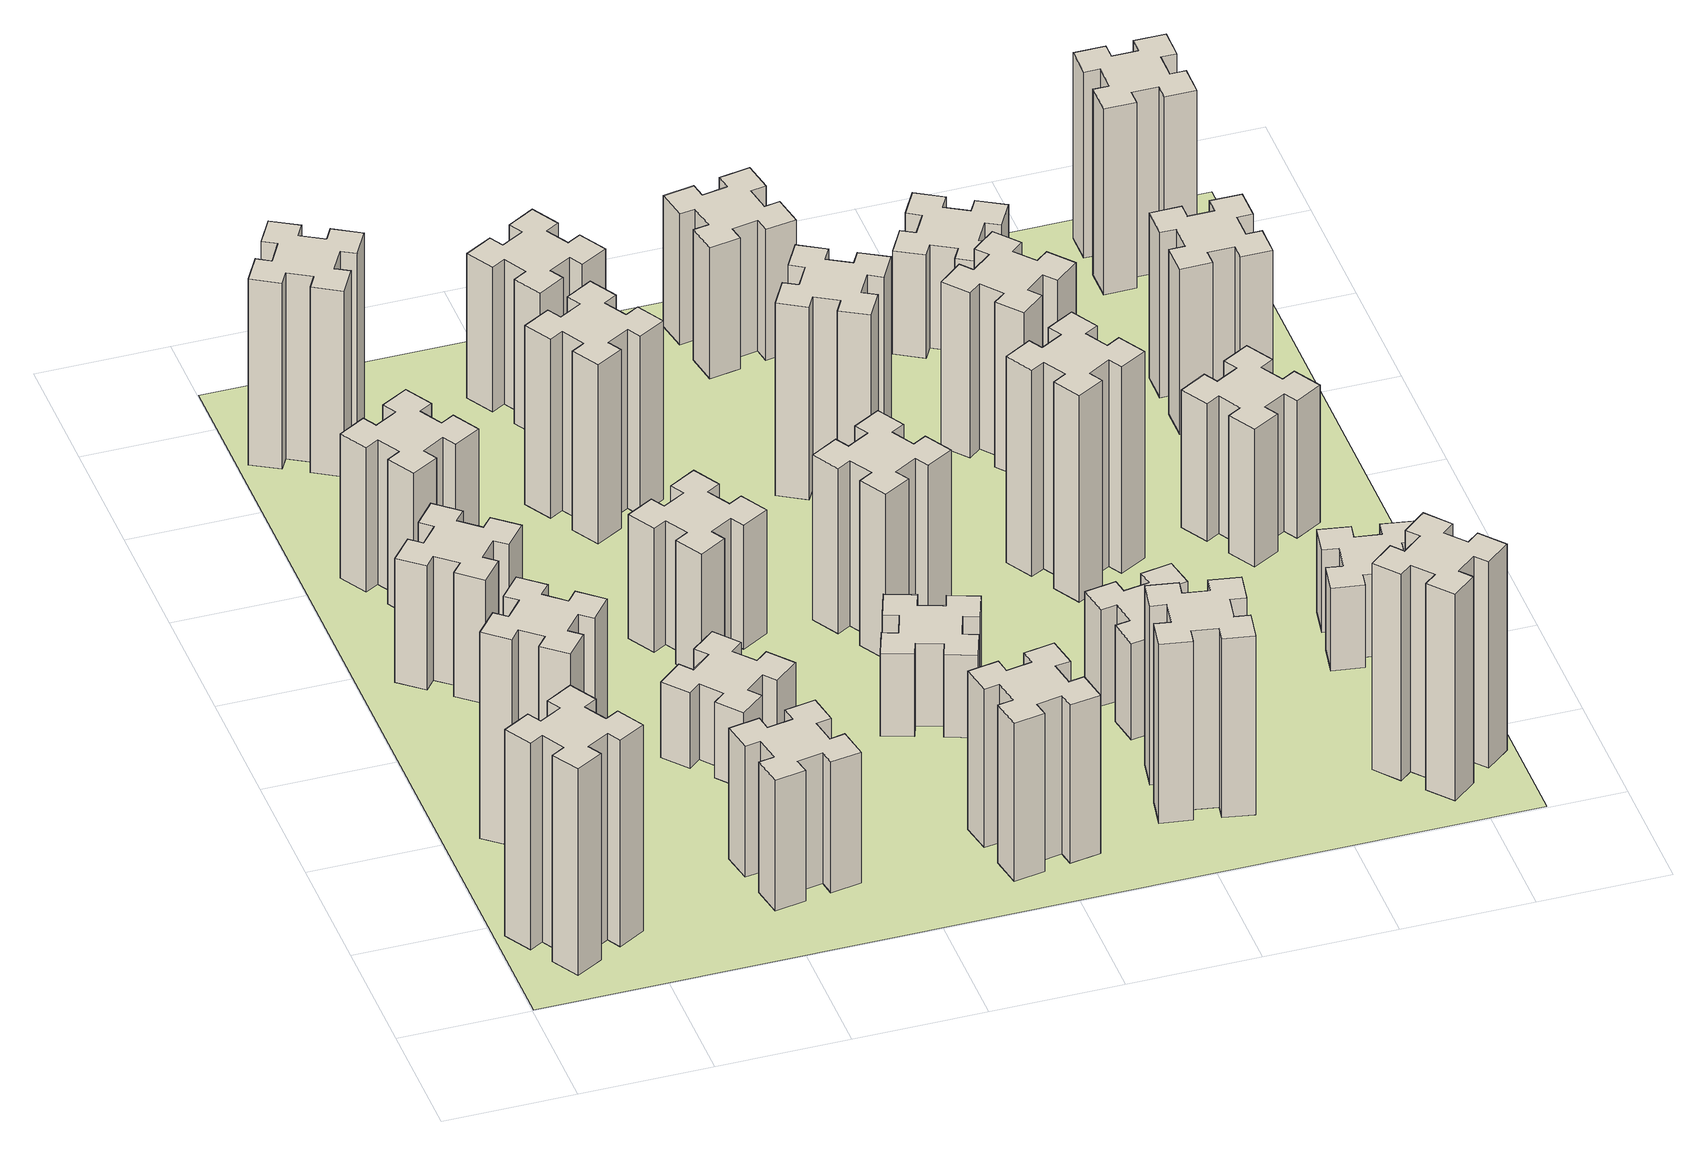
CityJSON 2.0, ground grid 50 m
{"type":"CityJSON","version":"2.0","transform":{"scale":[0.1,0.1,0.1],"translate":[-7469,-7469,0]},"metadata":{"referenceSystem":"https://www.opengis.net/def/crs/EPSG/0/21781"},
"CityObjects":{
"building1":{"type":"Building","attributes":{"class":"1000","function":"1000","usage":"1000","yearOfConstruction":2016,"roofType":"1000","measuredHeight":90,"storeysAboveGround":30,"storeysBelowGround":0},"geometry":[{"type":"Solid","lod":"1","boundaries":[[[[0,1,2,3,4,5,6,7,8,9,10,11,12,13,14,15,16,17,18,19]],[[17,16,20,21]],[[16,15,22,20]],[[15,14,23,22]],[[14,13,24,23]],[[13,12,25,24]],[[12,11,26,25]],[[11,10,27,26]],[[10,9,28,27]],[[9,8,29,28]],[[8,7,30,29]],[[7,6,31,30]],[[6,5,32,31]],[[5,4,33,32]],[[4,3,34,33]],[[3,2,35,34]],[[2,1,36,35]],[[1,0,37,36]],[[0,19,38,37]],[[19,18,39,38]],[[18,17,21,39]],[[24,25,26,27,28,29,30,31,32,33,34,35,36,37,38,39,21,20,22,23]]]]}]},
"building2":{"type":"Building","attributes":{"class":"1000","function":"1000","usage":"1000","yearOfConstruction":2016,"roofType":"1000","measuredHeight":90,"storeysAboveGround":30,"storeysBelowGround":0},"geometry":[{"type":"Solid","lod":"1","boundaries":[[[[40,41,42,43,44,45,46,47,48,49,50,51,52,53,54,55,56,57,58,59]],[[57,56,60,61]],[[56,55,62,60]],[[55,54,63,62]],[[54,53,64,63]],[[53,52,65,64]],[[52,51,66,65]],[[51,50,67,66]],[[50,49,68,67]],[[49,48,69,68]],[[48,47,70,69]],[[47,46,71,70]],[[46,45,72,71]],[[45,44,73,72]],[[44,43,74,73]],[[43,42,75,74]],[[42,41,76,75]],[[41,40,77,76]],[[40,59,78,77]],[[59,58,79,78]],[[58,57,61,79]],[[64,65,66,67,68,69,70,71,72,73,74,75,76,77,78,79,61,60,62,63]]]]}]},
"building3":{"type":"Building","attributes":{"class":"1000","function":"1000","usage":"1000","yearOfConstruction":2016,"roofType":"1000","measuredHeight":54,"storeysAboveGround":30,"storeysBelowGround":0},"geometry":[{"type":"Solid","lod":"1","boundaries":[[[[80,81,82,83,84,85,86,87,88,89,90,91,92,93,94,95,96,97,98,99]],[[97,96,100,101]],[[96,95,102,100]],[[95,94,103,102]],[[94,93,104,103]],[[93,92,105,104]],[[92,91,106,105]],[[91,90,107,106]],[[90,89,108,107]],[[89,88,109,108]],[[88,87,110,109]],[[87,86,111,110]],[[86,85,112,111]],[[85,84,113,112]],[[84,83,114,113]],[[83,82,115,114]],[[82,81,116,115]],[[81,80,117,116]],[[80,99,118,117]],[[99,98,119,118]],[[98,97,101,119]],[[104,105,106,107,108,109,110,111,112,113,114,115,116,117,118,119,101,100,102,103]]]]}]},
"building4":{"type":"Building","attributes":{"class":"1000","function":"1000","usage":"1000","yearOfConstruction":2016,"roofType":"1000","measuredHeight":63,"storeysAboveGround":30,"storeysBelowGround":0},"geometry":[{"type":"Solid","lod":"1","boundaries":[[[[120,121,122,123,124,125,126,127,128,129,130,131,132,133,134,135,136,137,138,139]],[[137,136,140,141]],[[136,135,142,140]],[[135,134,143,142]],[[134,133,144,143]],[[133,132,145,144]],[[132,131,146,145]],[[131,130,147,146]],[[130,129,148,147]],[[129,128,149,148]],[[128,127,150,149]],[[127,126,151,150]],[[126,125,152,151]],[[125,124,153,152]],[[124,123,154,153]],[[123,122,155,154]],[[122,121,156,155]],[[121,120,157,156]],[[120,139,158,157]],[[139,138,159,158]],[[138,137,141,159]],[[144,145,146,147,148,149,150,151,152,153,154,155,156,157,158,159,141,140,142,143]]]]}]},
"building5":{"type":"Building","attributes":{"class":"1000","function":"1000","usage":"1000","yearOfConstruction":2016,"roofType":"1000","measuredHeight":57,"storeysAboveGround":30,"storeysBelowGround":0},"geometry":[{"type":"Solid","lod":"1","boundaries":[[[[160,161,162,163,164,165,166,167,168,169,170,171,172,173,174,175,176,177,178,179]],[[177,176,180,181]],[[176,175,182,180]],[[175,174,183,182]],[[174,173,184,183]],[[173,172,185,184]],[[172,171,186,185]],[[171,170,187,186]],[[170,169,188,187]],[[169,168,189,188]],[[168,167,190,189]],[[167,166,191,190]],[[166,165,192,191]],[[165,164,193,192]],[[164,163,194,193]],[[163,162,195,194]],[[162,161,196,195]],[[161,160,197,196]],[[160,179,198,197]],[[179,178,199,198]],[[178,177,181,199]],[[184,185,186,187,188,189,190,191,192,193,194,195,196,197,198,199,181,180,182,183]]]]}]},
"building6":{"type":"Building","attributes":{"class":"1000","function":"1000","usage":"1000","yearOfConstruction":2016,"roofType":"1000","measuredHeight":81,"storeysAboveGround":30,"storeysBelowGround":0},"geometry":[{"type":"Solid","lod":"1","boundaries":[[[[200,201,202,203,204,205,206,207,208,209,210,211,212,213,214,215,216,217,218,219]],[[217,216,220,221]],[[216,215,222,220]],[[215,214,223,222]],[[214,213,224,223]],[[213,212,225,224]],[[212,211,226,225]],[[211,210,227,226]],[[210,209,228,227]],[[209,208,229,228]],[[208,207,230,229]],[[207,206,231,230]],[[206,205,232,231]],[[205,204,233,232]],[[204,203,234,233]],[[203,202,235,234]],[[202,201,236,235]],[[201,200,237,236]],[[200,219,238,237]],[[219,218,239,238]],[[218,217,221,239]],[[224,225,226,227,228,229,230,231,232,233,234,235,236,237,238,239,221,220,222,223]]]]}]},
"building7":{"type":"Building","attributes":{"class":"1000","function":"1000","usage":"1000","yearOfConstruction":2016,"roofType":"1000","measuredHeight":33,"storeysAboveGround":30,"storeysBelowGround":0},"geometry":[{"type":"Solid","lod":"1","boundaries":[[[[240,241,242,243,244,245,246,247,248,249,250,251,252,253,254,255,256,257,258,259]],[[257,256,260,261]],[[256,255,262,260]],[[255,254,263,262]],[[254,253,264,263]],[[253,252,265,264]],[[252,251,266,265]],[[251,250,267,266]],[[250,249,268,267]],[[249,248,269,268]],[[248,247,270,269]],[[247,246,271,270]],[[246,245,272,271]],[[245,244,273,272]],[[244,243,274,273]],[[243,242,275,274]],[[242,241,276,275]],[[241,240,277,276]],[[240,259,278,277]],[[259,258,279,278]],[[258,257,261,279]],[[264,265,266,267,268,269,270,271,272,273,274,275,276,277,278,279,261,260,262,263]]]]}]},
"building8":{"type":"Building","attributes":{"class":"1000","function":"1000","usage":"1000","yearOfConstruction":2016,"roofType":"1000","measuredHeight":54,"storeysAboveGround":30,"storeysBelowGround":0},"geometry":[{"type":"Solid","lod":"1","boundaries":[[[[280,281,282,283,284,285,286,287,288,289,290,291,292,293,294,295,296,297,298,299]],[[297,296,300,301]],[[296,295,302,300]],[[295,294,303,302]],[[294,293,304,303]],[[293,292,305,304]],[[292,291,306,305]],[[291,290,307,306]],[[290,289,308,307]],[[289,288,309,308]],[[288,287,310,309]],[[287,286,311,310]],[[286,285,312,311]],[[285,284,313,312]],[[284,283,314,313]],[[283,282,315,314]],[[282,281,316,315]],[[281,280,317,316]],[[280,299,318,317]],[[299,298,319,318]],[[298,297,301,319]],[[304,305,306,307,308,309,310,311,312,313,314,315,316,317,318,319,301,300,302,303]]]]}]},
"building9":{"type":"Building","attributes":{"class":"1000","function":"1000","usage":"1000","yearOfConstruction":2016,"roofType":"1000","measuredHeight":78,"storeysAboveGround":30,"storeysBelowGround":0},"geometry":[{"type":"Solid","lod":"1","boundaries":[[[[320,321,322,323,324,325,326,327,328,329,330,331,332,333,334,335,336,337,338,339]],[[337,336,340,341]],[[336,335,342,340]],[[335,334,343,342]],[[334,333,344,343]],[[333,332,345,344]],[[332,331,346,345]],[[331,330,347,346]],[[330,329,348,347]],[[329,328,349,348]],[[328,327,350,349]],[[327,326,351,350]],[[326,325,352,351]],[[325,324,353,352]],[[324,323,354,353]],[[323,322,355,354]],[[322,321,356,355]],[[321,320,357,356]],[[320,339,358,357]],[[339,338,359,358]],[[338,337,341,359]],[[344,345,346,347,348,349,350,351,352,353,354,355,356,357,358,359,341,340,342,343]]]]}]},
"building10":{"type":"Building","attributes":{"class":"1000","function":"1000","usage":"1000","yearOfConstruction":2016,"roofType":"1000","measuredHeight":69,"storeysAboveGround":30,"storeysBelowGround":0},"geometry":[{"type":"Solid","lod":"1","boundaries":[[[[360,361,362,363,364,365,366,367,368,369,370,371,372,373,374,375,376,377,378,379]],[[377,376,380,381]],[[376,375,382,380]],[[375,374,383,382]],[[374,373,384,383]],[[373,372,385,384]],[[372,371,386,385]],[[371,370,387,386]],[[370,369,388,387]],[[369,368,389,388]],[[368,367,390,389]],[[367,366,391,390]],[[366,365,392,391]],[[365,364,393,392]],[[364,363,394,393]],[[363,362,395,394]],[[362,361,396,395]],[[361,360,397,396]],[[360,379,398,397]],[[379,378,399,398]],[[378,377,381,399]],[[384,385,386,387,388,389,390,391,392,393,394,395,396,397,398,399,381,380,382,383]]]]}]},
"building11":{"type":"Building","attributes":{"class":"1000","function":"1000","usage":"1000","yearOfConstruction":2016,"roofType":"1000","measuredHeight":63,"storeysAboveGround":30,"storeysBelowGround":0},"geometry":[{"type":"Solid","lod":"1","boundaries":[[[[400,401,402,403,404,405,406,407,408,409,410,411,412,413,414,415,416,417,418,419]],[[417,416,420,421]],[[416,415,422,420]],[[415,414,423,422]],[[414,413,424,423]],[[413,412,425,424]],[[412,411,426,425]],[[411,410,427,426]],[[410,409,428,427]],[[409,408,429,428]],[[408,407,430,429]],[[407,406,431,430]],[[406,405,432,431]],[[405,404,433,432]],[[404,403,434,433]],[[403,402,435,434]],[[402,401,436,435]],[[401,400,437,436]],[[400,419,438,437]],[[419,418,439,438]],[[418,417,421,439]],[[424,425,426,427,428,429,430,431,432,433,434,435,436,437,438,439,421,420,422,423]]]]}]},
"building12":{"type":"Building","attributes":{"class":"1000","function":"1000","usage":"1000","yearOfConstruction":2016,"roofType":"1000","measuredHeight":36,"storeysAboveGround":30,"storeysBelowGround":0},"geometry":[{"type":"Solid","lod":"1","boundaries":[[[[440,441,442,443,444,445,446,447,448,449,450,451,452,453,454,455,456,457,458,459]],[[457,456,460,461]],[[456,455,462,460]],[[455,454,463,462]],[[454,453,464,463]],[[453,452,465,464]],[[452,451,466,465]],[[451,450,467,466]],[[450,449,468,467]],[[449,448,469,468]],[[448,447,470,469]],[[447,446,471,470]],[[446,445,472,471]],[[445,444,473,472]],[[444,443,474,473]],[[443,442,475,474]],[[442,441,476,475]],[[441,440,477,476]],[[440,459,478,477]],[[459,458,479,478]],[[458,457,461,479]],[[464,465,466,467,468,469,470,471,472,473,474,475,476,477,478,479,461,460,462,463]]]]}]},
"building13":{"type":"Building","attributes":{"class":"1000","function":"1000","usage":"1000","yearOfConstruction":2016,"roofType":"1000","measuredHeight":72,"storeysAboveGround":30,"storeysBelowGround":0},"geometry":[{"type":"Solid","lod":"1","boundaries":[[[[480,481,482,483,484,485,486,487,488,489,490,491,492,493,494,495,496,497,498,499]],[[497,496,500,501]],[[496,495,502,500]],[[495,494,503,502]],[[494,493,504,503]],[[493,492,505,504]],[[492,491,506,505]],[[491,490,507,506]],[[490,489,508,507]],[[489,488,509,508]],[[488,487,510,509]],[[487,486,511,510]],[[486,485,512,511]],[[485,484,513,512]],[[484,483,514,513]],[[483,482,515,514]],[[482,481,516,515]],[[481,480,517,516]],[[480,499,518,517]],[[499,498,519,518]],[[498,497,501,519]],[[504,505,506,507,508,509,510,511,512,513,514,515,516,517,518,519,501,500,502,503]]]]}]},
"building14":{"type":"Building","attributes":{"class":"1000","function":"1000","usage":"1000","yearOfConstruction":2016,"roofType":"1000","measuredHeight":84,"storeysAboveGround":30,"storeysBelowGround":0},"geometry":[{"type":"Solid","lod":"1","boundaries":[[[[520,521,522,523,524,525,526,527,528,529,530,531,532,533,534,535,536,537,538,539]],[[537,536,540,541]],[[536,535,542,540]],[[535,534,543,542]],[[534,533,544,543]],[[533,532,545,544]],[[532,531,546,545]],[[531,530,547,546]],[[530,529,548,547]],[[529,528,549,548]],[[528,527,550,549]],[[527,526,551,550]],[[526,525,552,551]],[[525,524,553,552]],[[524,523,554,553]],[[523,522,555,554]],[[522,521,556,555]],[[521,520,557,556]],[[520,539,558,557]],[[539,538,559,558]],[[538,537,541,559]],[[544,545,546,547,548,549,550,551,552,553,554,555,556,557,558,559,541,540,542,543]]]]}]},
"building15":{"type":"Building","attributes":{"class":"1000","function":"1000","usage":"1000","yearOfConstruction":2016,"roofType":"1000","measuredHeight":78,"storeysAboveGround":30,"storeysBelowGround":0},"geometry":[{"type":"Solid","lod":"1","boundaries":[[[[560,561,562,563,564,565,566,567,568,569,570,571,572,573,574,575,576,577,578,579]],[[577,576,580,581]],[[576,575,582,580]],[[575,574,583,582]],[[574,573,584,583]],[[573,572,585,584]],[[572,571,586,585]],[[571,570,587,586]],[[570,569,588,587]],[[569,568,589,588]],[[568,567,590,589]],[[567,566,591,590]],[[566,565,592,591]],[[565,564,593,592]],[[564,563,594,593]],[[563,562,595,594]],[[562,561,596,595]],[[561,560,597,596]],[[560,579,598,597]],[[579,578,599,598]],[[578,577,581,599]],[[584,585,586,587,588,589,590,591,592,593,594,595,596,597,598,599,581,580,582,583]]]]}]},
"building16":{"type":"Building","attributes":{"class":"1000","function":"1000","usage":"1000","yearOfConstruction":2016,"roofType":"1000","measuredHeight":57,"storeysAboveGround":30,"storeysBelowGround":0},"geometry":[{"type":"Solid","lod":"1","boundaries":[[[[600,601,602,603,604,605,606,607,608,609,610,611,612,613,614,615,616,617,618,619]],[[617,616,620,621]],[[616,615,622,620]],[[615,614,623,622]],[[614,613,624,623]],[[613,612,625,624]],[[612,611,626,625]],[[611,610,627,626]],[[610,609,628,627]],[[609,608,629,628]],[[608,607,630,629]],[[607,606,631,630]],[[606,605,632,631]],[[605,604,633,632]],[[604,603,634,633]],[[603,602,635,634]],[[602,601,636,635]],[[601,600,637,636]],[[600,619,638,637]],[[619,618,639,638]],[[618,617,621,639]],[[624,625,626,627,628,629,630,631,632,633,634,635,636,637,638,639,621,620,622,623]]]]}]},
"building17":{"type":"Building","attributes":{"class":"1000","function":"1000","usage":"1000","yearOfConstruction":2016,"roofType":"1000","measuredHeight":42,"storeysAboveGround":30,"storeysBelowGround":0},"geometry":[{"type":"Solid","lod":"1","boundaries":[[[[640,641,642,643,644,645,646,647,648,649,650,651,652,653,654,655,656,657,658,659]],[[657,656,660,661]],[[656,655,662,660]],[[655,654,663,662]],[[654,653,664,663]],[[653,652,665,664]],[[652,651,666,665]],[[651,650,667,666]],[[650,649,668,667]],[[649,648,669,668]],[[648,647,670,669]],[[647,646,671,670]],[[646,645,672,671]],[[645,644,673,672]],[[644,643,674,673]],[[643,642,675,674]],[[642,641,676,675]],[[641,640,677,676]],[[640,659,678,677]],[[659,658,679,678]],[[658,657,661,679]],[[664,665,666,667,668,669,670,671,672,673,674,675,676,677,678,679,661,660,662,663]]]]}]},
"building18":{"type":"Building","attributes":{"class":"1000","function":"1000","usage":"1000","yearOfConstruction":2016,"roofType":"1000","measuredHeight":90,"storeysAboveGround":30,"storeysBelowGround":0},"geometry":[{"type":"Solid","lod":"1","boundaries":[[[[680,681,682,683,684,685,686,687,688,689,690,691,692,693,694,695,696,697,698,699]],[[697,696,700,701]],[[696,695,702,700]],[[695,694,703,702]],[[694,693,704,703]],[[693,692,705,704]],[[692,691,706,705]],[[691,690,707,706]],[[690,689,708,707]],[[689,688,709,708]],[[688,687,710,709]],[[687,686,711,710]],[[686,685,712,711]],[[685,684,713,712]],[[684,683,714,713]],[[683,682,715,714]],[[682,681,716,715]],[[681,680,717,716]],[[680,699,718,717]],[[699,698,719,718]],[[698,697,701,719]],[[704,705,706,707,708,709,710,711,712,713,714,715,716,717,718,719,701,700,702,703]]]]}]},
"building19":{"type":"Building","attributes":{"class":"1000","function":"1000","usage":"1000","yearOfConstruction":2016,"roofType":"1000","measuredHeight":72,"storeysAboveGround":30,"storeysBelowGround":0},"geometry":[{"type":"Solid","lod":"1","boundaries":[[[[720,721,722,723,724,725,726,727,728,729,730,731,732,733,734,735,736,737,738,739]],[[737,736,740,741]],[[736,735,742,740]],[[735,734,743,742]],[[734,733,744,743]],[[733,732,745,744]],[[732,731,746,745]],[[731,730,747,746]],[[730,729,748,747]],[[729,728,749,748]],[[728,727,750,749]],[[727,726,751,750]],[[726,725,752,751]],[[725,724,753,752]],[[724,723,754,753]],[[723,722,755,754]],[[722,721,756,755]],[[721,720,757,756]],[[720,739,758,757]],[[739,738,759,758]],[[738,737,741,759]],[[744,745,746,747,748,749,750,751,752,753,754,755,756,757,758,759,741,740,742,743]]]]}]},
"building20":{"type":"Building","attributes":{"class":"1000","function":"1000","usage":"1000","yearOfConstruction":2016,"roofType":"1000","measuredHeight":90,"storeysAboveGround":30,"storeysBelowGround":0},"geometry":[{"type":"Solid","lod":"1","boundaries":[[[[760,761,762,763,764,765,766,767,768,769,770,771,772,773,774,775,776,777,778,779]],[[777,776,780,781]],[[776,775,782,780]],[[775,774,783,782]],[[774,773,784,783]],[[773,772,785,784]],[[772,771,786,785]],[[771,770,787,786]],[[770,769,788,787]],[[769,768,789,788]],[[768,767,790,789]],[[767,766,791,790]],[[766,765,792,791]],[[765,764,793,792]],[[764,763,794,793]],[[763,762,795,794]],[[762,761,796,795]],[[761,760,797,796]],[[760,779,798,797]],[[779,778,799,798]],[[778,777,781,799]],[[784,785,786,787,788,789,790,791,792,793,794,795,796,797,798,799,781,780,782,783]]]]}]},
"building21":{"type":"Building","attributes":{"class":"1000","function":"1000","usage":"1000","yearOfConstruction":2016,"roofType":"1000","measuredHeight":45,"storeysAboveGround":30,"storeysBelowGround":0},"geometry":[{"type":"Solid","lod":"1","boundaries":[[[[800,801,802,803,804,805,806,807,808,809,810,811,812,813,814,815,816,817,818,819]],[[817,816,820,821]],[[816,815,822,820]],[[815,814,823,822]],[[814,813,824,823]],[[813,812,825,824]],[[812,811,826,825]],[[811,810,827,826]],[[810,809,828,827]],[[809,808,829,828]],[[808,807,830,829]],[[807,806,831,830]],[[806,805,832,831]],[[805,804,833,832]],[[804,803,834,833]],[[803,802,835,834]],[[802,801,836,835]],[[801,800,837,836]],[[800,819,838,837]],[[819,818,839,838]],[[818,817,821,839]],[[824,825,826,827,828,829,830,831,832,833,834,835,836,837,838,839,821,820,822,823]]]]}]},
"building22":{"type":"Building","attributes":{"class":"1000","function":"1000","usage":"1000","yearOfConstruction":2016,"roofType":"1000","measuredHeight":36,"storeysAboveGround":30,"storeysBelowGround":0},"geometry":[{"type":"Solid","lod":"1","boundaries":[[[[840,841,842,843,844,845,846,847,848,849,850,851,852,853,854,855,856,857,858,859]],[[857,856,860,861]],[[856,855,862,860]],[[855,854,863,862]],[[854,853,864,863]],[[853,852,865,864]],[[852,851,866,865]],[[851,850,867,866]],[[850,849,868,867]],[[849,848,869,868]],[[848,847,870,869]],[[847,846,871,870]],[[846,845,872,871]],[[845,844,873,872]],[[844,843,874,873]],[[843,842,875,874]],[[842,841,876,875]],[[841,840,877,876]],[[840,859,878,877]],[[859,858,879,878]],[[858,857,861,879]],[[864,865,866,867,868,869,870,871,872,873,874,875,876,877,878,879,861,860,862,863]]]]}]},
"building23":{"type":"Building","attributes":{"class":"1000","function":"1000","usage":"1000","yearOfConstruction":2016,"roofType":"1000","measuredHeight":60,"storeysAboveGround":30,"storeysBelowGround":0},"geometry":[{"type":"Solid","lod":"1","boundaries":[[[[880,881,882,883,884,885,886,887,888,889,890,891,892,893,894,895,896,897,898,899]],[[897,896,900,901]],[[896,895,902,900]],[[895,894,903,902]],[[894,893,904,903]],[[893,892,905,904]],[[892,891,906,905]],[[891,890,907,906]],[[890,889,908,907]],[[889,888,909,908]],[[888,887,910,909]],[[887,886,911,910]],[[886,885,912,911]],[[885,884,913,912]],[[884,883,914,913]],[[883,882,915,914]],[[882,881,916,915]],[[881,880,917,916]],[[880,899,918,917]],[[899,898,919,918]],[[898,897,901,919]],[[904,905,906,907,908,909,910,911,912,913,914,915,916,917,918,919,901,900,902,903]]]]}]},
"building24":{"type":"Building","attributes":{"class":"1000","function":"1000","usage":"1000","yearOfConstruction":2016,"roofType":"1000","measuredHeight":72,"storeysAboveGround":30,"storeysBelowGround":0},"geometry":[{"type":"Solid","lod":"1","boundaries":[[[[920,921,922,923,924,925,926,927,928,929,930,931,932,933,934,935,936,937,938,939]],[[937,936,940,941]],[[936,935,942,940]],[[935,934,943,942]],[[934,933,944,943]],[[933,932,945,944]],[[932,931,946,945]],[[931,930,947,946]],[[930,929,948,947]],[[929,928,949,948]],[[928,927,950,949]],[[927,926,951,950]],[[926,925,952,951]],[[925,924,953,952]],[[924,923,954,953]],[[923,922,955,954]],[[922,921,956,955]],[[921,920,957,956]],[[920,939,958,957]],[[939,938,959,958]],[[938,937,941,959]],[[944,945,946,947,948,949,950,951,952,953,954,955,956,957,958,959,941,940,942,943]]]]}]},
"building25":{"type":"Building","attributes":{"class":"1000","function":"1000","usage":"1000","yearOfConstruction":2016,"roofType":"1000","measuredHeight":81,"storeysAboveGround":30,"storeysBelowGround":0},"geometry":[{"type":"Solid","lod":"1","boundaries":[[[[960,961,962,963,964,965,966,967,968,969,970,971,972,973,974,975,976,977,978,979]],[[977,976,980,981]],[[976,975,982,980]],[[975,974,983,982]],[[974,973,984,983]],[[973,972,985,984]],[[972,971,986,985]],[[971,970,987,986]],[[970,969,988,987]],[[969,968,989,988]],[[968,967,990,989]],[[967,966,991,990]],[[966,965,992,991]],[[965,964,993,992]],[[964,963,994,993]],[[963,962,995,994]],[[962,961,996,995]],[[961,960,997,996]],[[960,979,998,997]],[[979,978,999,998]],[[978,977,981,999]],[[984,985,986,987,988,989,990,991,992,993,994,995,996,997,998,999,981,980,982,983]]]]}]},
"landuse1":{"type":"LandUse","attributes":{"name":"plot1","function":"1010"},"geometry":[{"type":"MultiSurface","lod":"1","boundaries":[[[1000,1001,1002,1003]]]}]}
},
"vertices":[
[155,364,0],[205,277,0],[153,247,0],[213,143,0],[317,203,0],[287,255,0],[374,305,0],[404,253,0],[508,313,0],[448,417,0],[396,387,0],[346,474,0],[398,504,0],[338,608,0],[234,548,0],[264,496,0],[177,446,0],[147,498,0],[43,438,0],[103,334,0],[177,446,900],[147,498,900],[264,496,900],[234,548,900],[338,608,900],[398,504,900],[346,474,900],[396,387,900],[448,417,900],[508,313,900],[404,253,900],[374,305,900],[287,255,900],[317,203,900],[213,143,900],[153,247,900],[205,277,900],[155,364,900],[103,334,900],[43,438,900],
[484,1067,0],[408,1132,0],[446,1178,0],[354,1255,0],[277,1163,0],[323,1124,0],[259,1048,0],[213,1086,0],[136,994,0],[228,917,0],[266,963,0],[343,899,0],[304,853,0],[396,776,0],[473,868,0],[427,906,0],[492,983,0],[538,944,0],[615,1036,0],[523,1113,0],[492,983,900],[538,944,900],[427,906,900],[473,868,900],[396,776,900],[304,853,900],[343,899,900],[266,963,900],[228,917,900],[136,994,900],[213,1086,900],[259,1048,900],[323,1124,900],[277,1163,900],[354,1255,900],[446,1178,900],[408,1132,900],[484,1067,900],[523,1113,900],[615,1036,900],
[427,1846,0],[492,1923,0],[538,1884,0],[615,1976,0],[523,2053,0],[484,2007,0],[408,2072,0],[446,2118,0],[354,2195,0],[277,2103,0],[323,2064,0],[259,1988,0],[213,2026,0],[136,1934,0],[228,1857,0],[266,1903,0],[343,1839,0],[304,1793,0],[396,1716,0],[473,1808,0],[343,1839,540],[304,1793,540],[266,1903,540],[228,1857,540],[136,1934,540],[213,2026,540],[259,1988,540],[323,2064,540],[277,2103,540],[354,2195,540],[446,2118,540],[408,2072,540],[484,2007,540],[523,2053,540],[615,1976,540],[538,1884,540],[492,1923,540],[427,1846,540],[473,1808,540],[396,1716,540],
[496,2507,0],[446,2594,0],[498,2624,0],[438,2728,0],[334,2668,0],[364,2616,0],[277,2566,0],[247,2618,0],[143,2558,0],[203,2454,0],[255,2484,0],[305,2397,0],[253,2367,0],[313,2263,0],[417,2323,0],[387,2375,0],[474,2425,0],[504,2373,0],[608,2433,0],[548,2537,0],[474,2425,630],[504,2373,630],[387,2375,630],[417,2323,630],[313,2263,630],[253,2367,630],[305,2397,630],[255,2484,630],[203,2454,630],[143,2558,630],[247,2618,630],[277,2566,630],[364,2616,630],[334,2668,630],[438,2728,630],[498,2624,630],[446,2594,630],[496,2507,630],[548,2537,630],[608,2433,630],
[1085,358,0],[1184,376,0],[1194,317,0],[1312,337,0],[1291,456,0],[1232,445,0],[1215,544,0],[1274,554,0],[1253,672,0],[1135,651,0],[1145,592,0],[1047,575,0],[1037,634,0],[918,613,0],[939,495,0],[998,505,0],[1016,407,0],[957,397,0],[977,278,0],[1096,299,0],[1016,407,570],[957,397,570],[998,505,570],[939,495,570],[918,613,570],[1037,634,570],[1047,575,570],[1145,592,570],[1135,651,570],[1253,672,570],[1274,554,570],[1215,544,570],[1232,445,570],[1291,456,570],[1312,337,570],[1194,317,570],[1184,376,570],[1085,358,570],[1096,299,570],[977,278,570],
[374,3406,0],[287,3456,0],[317,3508,0],[213,3568,0],[153,3464,0],[205,3434,0],[155,3347,0],[103,3377,0],[43,3273,0],[147,3213,0],[177,3265,0],[264,3215,0],[234,3163,0],[338,3103,0],[398,3207,0],[346,3237,0],[396,3324,0],[448,3294,0],[508,3398,0],[404,3458,0],[396,3324,810],[448,3294,810],[346,3237,810],[398,3207,810],[338,3103,810],[234,3163,810],[264,3215,810],[177,3265,810],[147,3213,810],[43,3273,810],[103,3377,810],[155,3347,810],[205,3434,810],[153,3464,810],[213,3568,810],[317,3508,810],[287,3456,810],[374,3406,810],[404,3458,810],[508,3398,810],
[1083,1332,0],[1006,1267,0],[968,1313,0],[876,1236,0],[953,1144,0],[999,1183,0],[1063,1106,0],[1017,1068,0],[1094,976,0],[1186,1053,0],[1148,1099,0],[1224,1163,0],[1263,1117,0],[1355,1194,0],[1278,1286,0],[1232,1248,0],[1167,1324,0],[1213,1363,0],[1136,1455,0],[1044,1378,0],[1167,1324,330],[1213,1363,330],[1232,1248,330],[1278,1286,330],[1355,1194,330],[1263,1117,330],[1224,1163,330],[1148,1099,330],[1186,1053,330],[1094,976,330],[1017,1068,330],[1063,1106,330],[999,1183,330],[953,1144,330],[876,1236,330],[968,1313,330],[1006,1267,330],[1083,1332,330],[1044,1378,330],[1136,1455,330],
[1336,1867,0],[1286,1954,0],[1338,1984,0],[1278,2088,0],[1174,2028,0],[1204,1976,0],[1117,1926,0],[1087,1978,0],[983,1918,0],[1043,1814,0],[1095,1844,0],[1145,1757,0],[1093,1727,0],[1153,1623,0],[1257,1683,0],[1227,1735,0],[1314,1785,0],[1344,1733,0],[1448,1793,0],[1388,1897,0],[1314,1785,540],[1344,1733,540],[1227,1735,540],[1257,1683,540],[1153,1623,540],[1093,1727,540],[1145,1757,540],[1095,1844,540],[1043,1814,540],[983,1918,540],[1087,1978,540],[1117,1926,540],[1204,1976,540],[1174,2028,540],[1278,2088,540],[1338,1984,540],[1286,1954,540],[1336,1867,540],[1388,1897,540],[1448,1793,540],
[1236,2707,0],[1186,2794,0],[1238,2824,0],[1178,2928,0],[1074,2868,0],[1104,2816,0],[1017,2766,0],[987,2818,0],[883,2758,0],[943,2654,0],[995,2684,0],[1045,2597,0],[993,2567,0],[1053,2463,0],[1157,2523,0],[1127,2575,0],[1214,2625,0],[1244,2573,0],[1348,2633,0],[1288,2737,0],[1214,2625,780],[1244,2573,780],[1127,2575,780],[1157,2523,780],[1053,2463,780],[993,2567,780],[1045,2597,780],[995,2684,780],[943,2654,780],[883,2758,780],[987,2818,780],[1017,2766,780],[1104,2816,780],[1074,2868,780],[1178,2928,780],[1238,2824,780],[1186,2794,780],[1236,2707,780],[1288,2737,780],[1348,2633,780],
[1985,492,0],[1887,475,0],[1877,534,0],[1758,513,0],[1779,395,0],[1838,405,0],[1856,307,0],[1797,297,0],[1817,178,0],[1936,199,0],[1925,258,0],[2024,276,0],[2034,217,0],[2152,237,0],[2131,356,0],[2072,345,0],[2055,444,0],[2114,454,0],[2093,572,0],[1975,551,0],[2055,444,690],[2114,454,690],[2072,345,690],[2131,356,690],[2152,237,690],[2034,217,690],[2024,276,690],[1925,258,690],[1936,199,690],[1817,178,690],[1797,297,690],[1856,307,690],[1838,405,690],[1779,395,690],[1758,513,690],[1877,534,690],[1887,475,690],[1985,492,690],[1975,551,690],[2093,572,690],
[1104,3456,0],[1017,3406,0],[987,3458,0],[883,3398,0],[943,3294,0],[995,3324,0],[1045,3237,0],[993,3207,0],[1053,3103,0],[1157,3163,0],[1127,3215,0],[1214,3265,0],[1244,3213,0],[1348,3273,0],[1288,3377,0],[1236,3347,0],[1186,3434,0],[1238,3464,0],[1178,3568,0],[1074,3508,0],[1186,3434,630],[1238,3464,630],[1236,3347,630],[1288,3377,630],[1348,3273,630],[1244,3213,630],[1214,3265,630],[1127,3215,630],[1157,3163,630],[1053,3103,630],[993,3207,630],[1045,3237,630],[995,3324,630],[943,3294,630],[883,3398,630],[987,3458,630],[1017,3406,630],[1104,3456,630],[1074,3508,630],[1178,3568,630],
[1771,1129,0],[1865,1095,0],[1844,1039,0],[1957,997,0],[1998,1110,0],[1942,1131,0],[1976,1225,0],[2032,1204,0],[2073,1317,0],[1960,1358,0],[1940,1302,0],[1846,1336,0],[1867,1392,0],[1754,1433,0],[1713,1320,0],[1769,1300,0],[1735,1206,0],[1679,1227,0],[1637,1114,0],[1750,1073,0],[1735,1206,360],[1679,1227,360],[1769,1300,360],[1713,1320,360],[1754,1433,360],[1867,1392,360],[1846,1336,360],[1940,1302,360],[1960,1358,360],[2073,1317,360],[2032,1204,360],[1976,1225,360],[1942,1131,360],[1998,1110,360],[1957,997,360],[1844,1039,360],[1865,1095,360],[1771,1129,360],[1750,1073,360],[1637,1114,360],
[1976,1767,0],[1926,1854,0],[1978,1884,0],[1918,1988,0],[1814,1928,0],[1844,1876,0],[1757,1826,0],[1727,1878,0],[1623,1818,0],[1683,1714,0],[1735,1744,0],[1785,1657,0],[1733,1627,0],[1793,1523,0],[1897,1583,0],[1867,1635,0],[1954,1685,0],[1984,1633,0],[2088,1693,0],[2028,1797,0],[1954,1685,720],[1984,1633,720],[1867,1635,720],[1897,1583,720],[1793,1523,720],[1733,1627,720],[1785,1657,720],[1735,1744,720],[1683,1714,720],[1623,1818,720],[1727,1878,720],[1757,1826,720],[1844,1876,720],[1814,1928,720],[1918,1988,720],[1978,1884,720],[1926,1854,720],[1976,1767,720],[2028,1797,720],[2088,1693,720],
[2054,2666,0],[1967,2716,0],[1997,2768,0],[1893,2828,0],[1833,2724,0],[1885,2694,0],[1835,2607,0],[1783,2637,0],[1723,2533,0],[1827,2473,0],[1857,2525,0],[1944,2475,0],[1914,2423,0],[2018,2363,0],[2078,2467,0],[2026,2497,0],[2076,2584,0],[2128,2554,0],[2188,2658,0],[2084,2718,0],[2076,2584,840],[2128,2554,840],[2026,2497,840],[2078,2467,840],[2018,2363,840],[1914,2423,840],[1944,2475,840],[1857,2525,840],[1827,2473,840],[1723,2533,840],[1783,2637,840],[1835,2607,840],[1885,2694,840],[1833,2724,840],[1893,2828,840],[1997,2768,840],[1967,2716,840],[2054,2666,840],[2084,2718,840],[2188,2658,840],
[2496,544,0],[2478,445,0],[2419,456,0],[2398,337,0],[2517,317,0],[2527,376,0],[2625,358,0],[2615,299,0],[2733,278,0],[2754,397,0],[2695,407,0],[2712,505,0],[2771,495,0],[2792,613,0],[2674,634,0],[2664,575,0],[2565,592,0],[2576,651,0],[2457,672,0],[2437,554,0],[2565,592,780],[2576,651,780],[2664,575,780],[2674,634,780],[2792,613,780],[2771,495,780],[2712,505,780],[2695,407,780],[2754,397,780],[2733,278,780],[2615,299,780],[2625,358,780],[2527,376,780],[2517,317,780],[2398,337,780],[2419,456,780],[2478,445,780],[2496,544,780],[2437,554,780],[2457,672,780],
[1738,3465,0],[1756,3367,0],[1697,3357,0],[1717,3238,0],[1836,3259,0],[1825,3318,0],[1924,3336,0],[1934,3277,0],[2052,3297,0],[2031,3416,0],[1972,3405,0],[1955,3504,0],[2014,3514,0],[1993,3632,0],[1875,3611,0],[1885,3552,0],[1787,3535,0],[1777,3594,0],[1658,3573,0],[1679,3455,0],[1787,3535,570],[1777,3594,570],[1885,3552,570],[1875,3611,570],[1993,3632,570],[2014,3514,570],[1955,3504,570],[1972,3405,570],[2031,3416,570],[2052,3297,570],[1934,3277,570],[1924,3336,570],[1825,3318,570],[1836,3259,570],[1717,3238,570],[1697,3357,570],[1756,3367,570],[1738,3465,570],[1679,3455,570],[1658,3573,570],
[2625,1132,0],[2527,1115,0],[2517,1174,0],[2398,1153,0],[2419,1035,0],[2478,1045,0],[2496,947,0],[2437,937,0],[2457,818,0],[2576,839,0],[2565,898,0],[2664,916,0],[2674,857,0],[2792,877,0],[2771,996,0],[2712,985,0],[2695,1084,0],[2754,1094,0],[2733,1212,0],[2615,1191,0],[2695,1084,420],[2754,1094,420],[2712,985,420],[2771,996,420],[2792,877,420],[2674,857,420],[2664,916,420],[2565,898,420],[2576,839,420],[2457,818,420],[2437,937,420],[2496,947,420],[2478,1045,420],[2419,1035,420],[2398,1153,420],[2517,1174,420],[2527,1115,420],[2625,1132,420],[2615,1191,420],[2733,1212,420],
[2607,1735,0],[2694,1785,0],[2724,1733,0],[2828,1793,0],[2768,1897,0],[2716,1867,0],[2666,1954,0],[2718,1984,0],[2658,2088,0],[2554,2028,0],[2584,1976,0],[2497,1926,0],[2467,1978,0],[2363,1918,0],[2423,1814,0],[2475,1844,0],[2525,1757,0],[2473,1727,0],[2533,1623,0],[2637,1683,0],[2525,1757,900],[2473,1727,900],[2475,1844,900],[2423,1814,900],[2363,1918,900],[2467,1978,900],[2497,1926,900],[2584,1976,900],[2554,2028,900],[2658,2088,900],[2718,1984,900],[2666,1954,900],[2716,1867,900],[2768,1897,900],[2828,1793,900],[2724,1733,900],[2694,1785,900],[2607,1735,900],[2637,1683,900],[2533,1623,900],
[2563,2712,0],[2486,2647,0],[2448,2693,0],[2356,2616,0],[2433,2524,0],[2479,2563,0],[2543,2486,0],[2497,2448,0],[2574,2356,0],[2666,2433,0],[2628,2479,0],[2704,2543,0],[2743,2497,0],[2835,2574,0],[2758,2666,0],[2712,2628,0],[2647,2704,0],[2693,2743,0],[2616,2835,0],[2524,2758,0],[2647,2704,720],[2693,2743,720],[2712,2628,720],[2758,2666,720],[2835,2574,720],[2743,2497,720],[2704,2543,720],[2628,2479,720],[2666,2433,720],[2574,2356,720],[2497,2448,720],[2543,2486,720],[2479,2563,720],[2433,2524,720],[2356,2616,720],[2448,2693,720],[2486,2647,720],[2563,2712,720],[2524,2758,720],[2616,2835,720],
[3468,259,0],[3544,323,0],[3583,277,0],[3675,354,0],[3598,446,0],[3552,408,0],[3487,484,0],[3533,523,0],[3456,615,0],[3364,538,0],[3403,492,0],[3326,427,0],[3288,473,0],[3196,396,0],[3273,304,0],[3319,343,0],[3383,266,0],[3337,228,0],[3414,136,0],[3506,213,0],[3383,266,900],[3337,228,900],[3319,343,900],[3273,304,900],[3196,396,900],[3288,473,900],[3326,427,900],[3403,492,900],[3364,538,900],[3456,615,900],[3533,523,900],[3487,484,900],[3552,408,900],[3598,446,900],[3675,354,900],[3583,277,900],[3544,323,900],[3468,259,900],[3506,213,900],[3414,136,900],
[2497,3165,0],[2584,3115,0],[2554,3063,0],[2658,3003,0],[2718,3107,0],[2666,3137,0],[2716,3224,0],[2768,3194,0],[2828,3298,0],[2724,3358,0],[2694,3306,0],[2607,3356,0],[2637,3408,0],[2533,3468,0],[2473,3364,0],[2525,3334,0],[2475,3247,0],[2423,3277,0],[2363,3173,0],[2467,3113,0],[2475,3247,450],[2423,3277,450],[2525,3334,450],[2473,3364,450],[2533,3468,450],[2637,3408,450],[2607,3356,450],[2694,3306,450],[2724,3358,450],[2828,3298,450],[2768,3194,450],[2716,3224,450],[2666,3137,450],[2718,3107,450],[2658,3003,450],[2554,3063,450],[2584,3115,450],[2497,3165,450],[2467,3113,450],[2363,3173,450],
[3367,1016,0],[3465,998,0],[3455,939,0],[3573,918,0],[3594,1037,0],[3535,1047,0],[3552,1145,0],[3611,1135,0],[3632,1253,0],[3514,1274,0],[3504,1215,0],[3405,1232,0],[3416,1291,0],[3297,1312,0],[3277,1194,0],[3336,1184,0],[3318,1085,0],[3259,1096,0],[3238,977,0],[3357,957,0],[3318,1085,360],[3259,1096,360],[3336,1184,360],[3277,1194,360],[3297,1312,360],[3416,1291,360],[3405,1232,360],[3504,1215,360],[3514,1274,360],[3632,1253,360],[3611,1135,360],[3552,1145,360],[3535,1047,360],[3594,1037,360],[3573,918,360],[3455,939,360],[3465,998,360],[3367,1016,360],[3357,957,360],[3238,977,360],
[3224,1976,0],[3137,1926,0],[3107,1978,0],[3003,1918,0],[3063,1814,0],[3115,1844,0],[3165,1757,0],[3113,1727,0],[3173,1623,0],[3277,1683,0],[3247,1735,0],[3334,1785,0],[3364,1733,0],[3468,1793,0],[3408,1897,0],[3356,1867,0],[3306,1954,0],[3358,1984,0],[3298,2088,0],[3194,2028,0],[3306,1954,600],[3358,1984,600],[3356,1867,600],[3408,1897,600],[3468,1793,600],[3364,1733,600],[3334,1785,600],[3247,1735,600],[3277,1683,600],[3173,1623,600],[3113,1727,600],[3165,1757,600],[3115,1844,600],[3063,1814,600],[3003,1918,600],[3107,1978,600],[3137,1926,600],[3224,1976,600],[3194,2028,600],[3298,2088,600],
[3385,2705,0],[3285,2705,0],[3285,2765,0],[3165,2765,0],[3165,2645,0],[3225,2645,0],[3225,2545,0],[3165,2545,0],[3165,2425,0],[3285,2425,0],[3285,2485,0],[3385,2485,0],[3385,2425,0],[3505,2425,0],[3505,2545,0],[3445,2545,0],[3445,2645,0],[3505,2645,0],[3505,2765,0],[3385,2765,0],[3445,2645,720],[3505,2645,720],[3445,2545,720],[3505,2545,720],[3505,2425,720],[3385,2425,720],[3385,2485,720],[3285,2485,720],[3285,2425,720],[3165,2425,720],[3165,2545,720],[3225,2545,720],[3225,2645,720],[3165,2645,720],[3165,2765,720],[3285,2765,720],[3285,2705,720],[3385,2705,720],[3385,2765,720],[3505,2765,720],
[3285,3325,0],[3385,3325,0],[3385,3265,0],[3505,3265,0],[3505,3385,0],[3445,3385,0],[3445,3485,0],[3505,3485,0],[3505,3605,0],[3385,3605,0],[3385,3545,0],[3285,3545,0],[3285,3605,0],[3165,3605,0],[3165,3485,0],[3225,3485,0],[3225,3385,0],[3165,3385,0],[3165,3265,0],[3285,3265,0],[3225,3385,810],[3165,3385,810],[3225,3485,810],[3165,3485,810],[3165,3605,810],[3285,3605,810],[3285,3545,810],[3385,3545,810],[3385,3605,810],[3505,3605,810],[3505,3485,810],[3445,3485,810],[3445,3385,810],[3505,3385,810],[3505,3265,810],[3385,3265,810],[3385,3325,810],[3285,3325,810],[3285,3265,810],[3165,3265,810],
[5,3705,0],[3705,3705,0],[3705,5,0],[5,5,0]
]}
